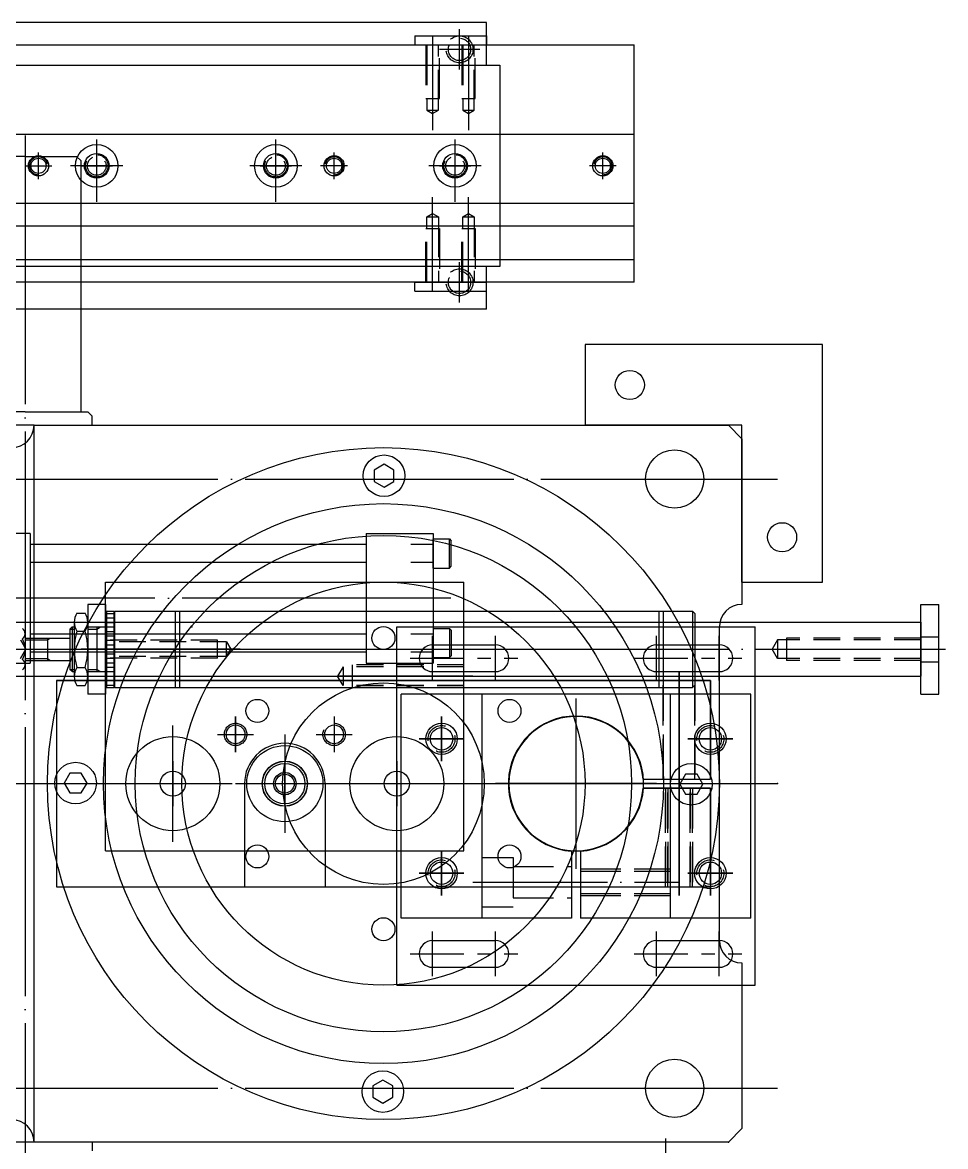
# Model space of a CAD drawing. Extents: x 109 to 2360, y -4282 to -2220.
# Drawn here: x 318 to 730, y -2721 to -2220 of the extents above; entities that cross this region are included whole.
import ezdxf

# ---------------------------------------------------------------- set-up
doc = ezdxf.new("R2010")
doc.units = 0
doc.header["$LTSCALE"] = 6
doc.header["$MEASUREMENT"] = 0
for name, pattern in [('CENTER', [22, 20, -1, 0, -1]), ('CENTER1', [12, 10, -1, 0, -1]), ('CENTER2', [16, 10, -2, 2, -2]), ('CENTER3', [7, 4, -1, 1, -1]), ('DASHED', [4, 3, -1]), ('DASHED2', [3, 2, -1]), ('THIN', [200000, 200000, 0])]:
    doc.linetypes.add(name, pattern=pattern)
for name, color, linetype in [('MH010001', 110, 'CONTINUOUS'), ('MJ02-20X16', 210, 'CONTINUOUS'), ('MJ05A-16X16', 7, 'CONTINUOUS'), ('MJ08-20X16', 12, 'CONTINUOUS'), ('MJ14-8X02', 5, 'CONTINUOUS'), ('MJ19-8X02A', 6, 'CONTINUOUS'), ('MJ19-8X02G', 141, 'CONTINUOUS'), ('MJ23A-16X16', 7, 'CONTINUOUS'), ('MJ8T02', 6, 'CONTINUOUS'), ('MJ8X02', 100, 'CONTINUOUS'), ('ML04-4X1800', 193, 'CONTINUOUS'), ('ML04-4X6000', 74, 'CONTINUOUS'), ('ML05-A6', 7, 'CONTINUOUS'), ('ML06-MSA03A', 93, 'CONTINUOUS'), ('ML08-4X1000', 60, 'CONTINUOUS'), ('ML20-24', 241, 'CONTINUOUS'), ('MLMSA02', 4, 'CONTINUOUS')]:
    doc.layers.add(name, color=color, linetype=linetype)

msp = doc.modelspace()

# ---------------------------------------------------------------- linework, layer by layer
at = {"layer": 'MH010001', "linetype": 'CONTINUOUS'}
for p, q in [((354.67, -2469.35), (514.67, -2469.35)), ((354.67, -2589.35), (354.67, -2469.35)), ((514.67, -2589.35), (514.67, -2469.35)), ((354.67, -2589.35), (514.67, -2589.35))]:
    msp.add_line(p, q, dxfattribs=at)
at = {"layer": 'MH010001', "linetype": 'DASHED2'}
for p, q in [((404.67, -2495.35), (354.67, -2495.35)), ((408.67, -2496.05), (354.67, -2496.05)), ((404.67, -2503.35), (404.67, -2495.35)), ((408.67, -2502.65), (408.67, -2496.05)), ((408.67, -2496.05), (410.58, -2499.35)), ((408.67, -2502.65), (354.67, -2502.65)), ((404.67, -2503.35), (354.67, -2503.35)), ((408.67, -2502.65), (410.58, -2499.35)), ((460.67, -2507.15), (458.25, -2511.35)), ((514.67, -2507.15), (460.67, -2507.15)), ((460.67, -2507.15), (460.67, -2515.55)), ((514.67, -2506.35), (464.67, -2506.35)), ((464.67, -2506.35), (464.67, -2516.35)), ((460.67, -2515.55), (458.25, -2511.35)), ((514.67, -2515.55), (460.67, -2515.55)), ((514.67, -2516.35), (464.67, -2516.35))]:
    msp.add_line(p, q, dxfattribs=at)
at = {"layer": 'MH010001', "linetype": 'CENTER2'}
for p, q in [((414.67, -2499.35), (350.67, -2499.35)), ((518.67, -2511.35), (454.67, -2511.35)), ((384.67, -2585.35), (384.67, -2533.35)), ((484.67, -2585.35), (484.67, -2533.35)), ((358.67, -2559.35), (410.67, -2559.35)), ((458.67, -2559.35), (510.67, -2559.35))]:
    msp.add_line(p, q, dxfattribs=at)
at = {"layer": 'MH010001', "linetype": 'CENTER1'}
msp.add_line((354.67, -2499.35), (514.67, -2499.35), dxfattribs=at)
at = {"layer": 'MH010001', "linetype": 'CENTER3'}
for p, q in [((412.67, -2545.35), (412.67, -2529.35)), ((404.67, -2537.35), (420.67, -2537.35)), ((434.67, -2567.35), (434.67, -2551.35)), ((426.67, -2559.35), (442.67, -2559.35))]:
    msp.add_line(p, q, dxfattribs=at)
at = {"layer": 'MH010001', "linetype": 'DASHED2'}
for centre in [(412.67, -2537.35), (434.67, -2559.35)]:
    msp.add_circle(centre, 5, dxfattribs=at)
at = {"layer": 'MH010001', "linetype": 'CONTINUOUS'}
for centre, radius in [((412.67, -2537.35), 4.2), ((384.67, -2559.35), 21), ((484.67, -2559.35), 21), ((434.67, -2559.35), 4.2)]:
    msp.add_circle(centre, radius, dxfattribs=at)
at = {"layer": 'MJ02-20X16', "linetype": 'CONTINUOUS'}
for p, q in [((624.67, -2513.35), (332.67, -2513.35)), ((332.67, -2513.35), (332.67, -2605.35)), ((624.67, -2557.35), (624.67, -2513.35)), ((594.6, -2557.35), (624.67, -2557.35)), ((624.67, -2561.35), (594.6, -2561.35)), ((624.67, -2605.35), (624.67, -2561.35)), ((332.67, -2605.35), (624.67, -2605.35))]:
    msp.add_line(p, q, dxfattribs=at)
at = {"layer": 'MJ02-20X16', "linetype": 'DASHED'}
for p, q in [((603.67, -2557.35), (603.67, -2513.35)), ((617.67, -2557.35), (617.67, -2513.35)), ((604.67, -2605.35), (604.67, -2561.35)), ((605.67, -2605.35), (605.67, -2561.35)), ((615.67, -2605.35), (615.67, -2561.35)), ((616.67, -2605.35), (616.67, -2561.35))]:
    msp.add_line(p, q, dxfattribs=at)
at = {"layer": 'MJ02-20X16', "linetype": 'CENTER'}
for p, q in [((610.67, -2609.35), (610.67, -2509.35)), ((564.67, -2521.35), (564.67, -2597.35)), ((526.67, -2559.35), (602.67, -2559.35))]:
    msp.add_line(p, q, dxfattribs=at)
at = {"layer": 'MJ02-20X16', "linetype": 'CENTER1'}
for p, q in [((412.67, -2529.35), (412.67, -2545.35)), ((456.67, -2529.35), (456.67, -2545.35)), ((404.67, -2537.35), (420.67, -2537.35)), ((448.67, -2537.35), (464.67, -2537.35)), ((384.67, -2550.35), (384.67, -2568.35)), ((484.67, -2550.35), (484.67, -2568.35)), ((375.67, -2559.35), (393.67, -2559.35)), ((475.67, -2559.35), (493.67, -2559.35))]:
    msp.add_line(p, q, dxfattribs=at)
at = {"layer": 'MJ02-20X16', "linetype": 'DASHED'}
for centre in [(412.67, -2537.35), (456.67, -2537.35)]:
    msp.add_circle(centre, 5, dxfattribs=at)
at = {"layer": 'MJ02-20X16', "linetype": 'CONTINUOUS'}
for centre, radius in [((412.67, -2537.35), 4.2), ((456.67, -2537.35), 4.2), ((384.67, -2559.35), 5.6), ((484.67, -2559.35), 5.6)]:
    msp.add_circle(centre, radius, dxfattribs=at)
msp.add_arc((564.67, -2559.35), 30, 3.8226, 356.1774, dxfattribs=at)
at = {"layer": 'MJ05A-16X16', "linetype": 'CONTINUOUS'}
for p, q in [((718.67, -2479.33), (726.67, -2479.33)), ((718.67, -2519.33), (718.67, -2479.33)), ((726.67, -2519.33), (726.67, -2479.33)), ((718.67, -2519.33), (726.67, -2519.33))]:
    msp.add_line(p, q, dxfattribs=at)
at = {"layer": 'MJ05A-16X16', "linetype": 'DASHED2'}
for p, q in [((718.67, -2493.73), (726.67, -2493.73)), ((718.67, -2504.93), (726.67, -2504.93))]:
    msp.add_line(p, q, dxfattribs=at)
at = {"layer": 'MJ05A-16X16', "linetype": 'CENTER3'}
msp.add_line((715.67, -2499.33), (729.67, -2499.33), dxfattribs=at)
at = {"layer": 'MJ08-20X16', "linetype": 'CONTINUOUS'}
for p, q in [((341.84, -2483.19), (345.5, -2483.19)), ((354.67, -2482.75), (355.07, -2482.35)), ((354.67, -2482.75), (354.67, -2515.95)), ((355.07, -2482.35), (358.27, -2482.35)), ((355.07, -2482.35), (355.07, -2516.35)), ((355.07, -2483.35), (358.27, -2483.35)), ((358.27, -2482.35), (358.67, -2482.75)), ((358.27, -2482.35), (358.27, -2516.35)), ((358.67, -2482.35), (616.67, -2482.35)), ((358.67, -2482.35), (358.67, -2516.35)), ((385.67, -2482.35), (385.67, -2516.35)), ((387.67, -2482.35), (387.67, -2516.35)), ((601.67, -2482.35), (601.67, -2516.35)), ((603.67, -2482.35), (603.67, -2516.35)), ((616.67, -2482.35), (617.67, -2483.35)), ((616.67, -2482.35), (616.67, -2516.35)), ((617.67, -2483.35), (617.67, -2515.35)), ((340.67, -2487.23), (340.67, -2511.48)), ((346.67, -2487.23), (346.67, -2511.48)), ((355.07, -2485.35), (358.27, -2485.35)), ((355.07, -2487.35), (358.27, -2487.35)), ((318.67, -2492.43), (318.67, -2506.28)), ((339.67, -2489.35), (338.67, -2490.35)), ((338.67, -2490.35), (340.67, -2490.35)), ((338.67, -2490.35), (338.67, -2508.35)), ((339.67, -2489.35), (340.67, -2489.35)), ((339.67, -2489.35), (339.67, -2509.35)), ((341.84, -2491.27), (345.5, -2491.27)), ((346.67, -2489.35), (354.67, -2489.35)), ((346.67, -2490.35), (350.67, -2490.35)), ((350.67, -2490.35), (352.4, -2489.35)), ((350.67, -2489.35), (350.67, -2509.35)), ((355.07, -2489.35), (358.27, -2489.35)), ((355.07, -2491.35), (358.27, -2491.35)), ((355.07, -2493.35), (358.27, -2493.35)), ((318.67, -2494.35), (338.67, -2494.35)), ((318.67, -2495.15), (328.67, -2495.15)), ((328.67, -2494.35), (328.67, -2504.35)), ((328.67, -2495.15), (330.06, -2494.35)), ((355.07, -2495.35), (358.27, -2495.35)), ((355.07, -2497.35), (358.27, -2497.35)), ((318.67, -2503.55), (328.67, -2503.55)), ((328.67, -2503.55), (330.06, -2504.35)), ((355.07, -2499.35), (358.27, -2499.35)), ((355.07, -2501.35), (358.27, -2501.35)), ((355.07, -2503.35), (358.27, -2503.35)), ((318.67, -2504.35), (338.67, -2504.35)), ((338.67, -2508.35), (340.67, -2508.35)), ((339.67, -2509.35), (338.67, -2508.35)), ((341.84, -2507.44), (345.5, -2507.44)), ((346.67, -2508.35), (350.67, -2508.35)), ((350.67, -2508.35), (352.4, -2509.35)), ((355.07, -2505.35), (358.27, -2505.35)), ((355.07, -2507.35), (358.27, -2507.35)), ((339.67, -2509.35), (340.67, -2509.35)), ((346.67, -2509.35), (354.67, -2509.35)), ((355.07, -2509.35), (358.27, -2509.35)), ((355.07, -2511.35), (358.27, -2511.35)), ((355.07, -2513.35), (358.27, -2513.35)), ((341.84, -2515.52), (345.5, -2515.52)), ((354.67, -2515.95), (355.07, -2516.35)), ((355.07, -2515.35), (358.27, -2515.35)), ((355.07, -2516.35), (358.27, -2516.35)), ((358.27, -2516.35), (358.67, -2515.95)), ((358.67, -2516.35), (616.67, -2516.35)), ((616.67, -2516.35), (617.67, -2515.35))]:
    msp.add_line(p, q, dxfattribs=at)
at = {"layer": 'MJ08-20X16'}
for p, q in [((296.67, -2499.35), (619.67, -2499.35)), ((434.67, -2540.35), (434.67, -2578.35)), ((415.67, -2559.35), (453.67, -2559.35))]:
    msp.add_line(p, q, dxfattribs=at)
at = {"layer": 'MJ08-20X16', "linetype": 'CONTINUOUS'}
for radius in [17, 10, 9, 5, 4.2]:
    msp.add_circle((434.67, -2559.35), radius, dxfattribs=at)
for centre, radius, start, end in [((348.25, -2487.23), 7.58, 147.7958, 212.2042), ((339.09, -2487.23), 7.58, 327.7957, 32.2041), ((315.77, -2492.43), 2.9, 307.3412, 52.6588), ((369.25, -2499.35), 28.58, 163.5736, 196.4264), ((318.09, -2499.35), 28.58, 343.5735, 16.4264), ((308.77, -2499.35), 9.9, 332.2043, 27.7956), ((315.77, -2506.28), 2.9, 307.3412, 52.6588), ((348.25, -2511.48), 7.58, 147.7957, 212.2041), ((339.09, -2511.48), 7.58, 327.7958, 32.2042)]:
    msp.add_arc(centre, radius, start, end, dxfattribs=at)
for p in [(393.17, -2489.35), (318.67, -2499.35), (340.67, -2499.35), (346.67, -2499.35), (354.67, -2499.35), (434.67, -2559.35)]:
    msp.add_point(p, dxfattribs=at)
at = {"layer": 'MJ14-8X02', "linetype": 'CONTINUOUS'}
for p, q in [((674.7, -2363.35), (568.7, -2363.35)), ((568.7, -2363.35), (568.7, -2399.35)), ((674.7, -2469.35), (674.7, -2363.35)), ((638.7, -2399.35), (568.7, -2399.35)), ((638.7, -2469.35), (638.7, -2399.35)), ((638.7, -2469.35), (674.7, -2469.35))]:
    msp.add_line(p, q, dxfattribs=at)
for centre in [(588.7, -2381.35), (656.7, -2449.35)]:
    msp.add_circle(centre, 6.5, dxfattribs=at)
at = {"layer": 'MJ19-8X02A', "linetype": 'CENTER'}
msp.add_line((604.7, -2717.76), (604.7, -2843.4), dxfattribs=at)
at = {"layer": 'MJ19-8X02G', "linetype": 'CONTINUOUS'}
for p, q in [((524.67, -2219.53), (244.67, -2219.53)), ((524.67, -2238.53), (524.67, -2219.53)), ((250.67, -2238.53), (530.67, -2238.53)), ((530.67, -2238.53), (530.67, -2328.53)), ((530.67, -2328.53), (250.67, -2328.53)), ((524.67, -2347.53), (524.67, -2328.53)), ((524.67, -2347.53), (244.67, -2347.53))]:
    msp.add_line(p, q, dxfattribs=at)
at = {"layer": 'MJ19-8X02G', "linetype": 'CENTER1'}
for p, q in [((512.67, -2240.53), (512.67, -2222.53)), ((521.67, -2231.53), (503.67, -2231.53)), ((350.67, -2290.53), (350.67, -2276.53)), ((430.67, -2290.53), (430.67, -2276.53)), ((510.67, -2290.53), (510.67, -2276.53)), ((343.67, -2283.53), (357.67, -2283.53)), ((423.67, -2283.53), (437.67, -2283.53)), ((503.67, -2283.53), (517.67, -2283.53)), ((512.67, -2344.53), (512.67, -2326.53)), ((521.67, -2335.53), (503.67, -2335.53))]:
    msp.add_line(p, q, dxfattribs=at)
at = {"layer": 'MJ19-8X02G', "linetype": 'DASHED'}
for centre, radius in [((512.67, -2231.53), 6), ((512.67, -2231.53), 5), ((350.67, -2283.53), 5), ((350.67, -2283.53), 4.2), ((430.67, -2283.53), 5), ((430.67, -2283.53), 4.2), ((510.67, -2283.53), 5), ((510.67, -2283.53), 4.2), ((512.67, -2335.53), 6), ((512.67, -2335.53), 5)]:
    msp.add_circle(centre, radius, dxfattribs=at)
at = {"layer": 'MJ23A-16X16', "linetype": 'CONTINUOUS'}
for p, q in [((346.67, -2479.35), (346.67, -2519.35)), ((354.67, -2479.35), (346.67, -2479.35)), ((354.67, -2479.35), (354.67, -2519.35)), ((354.67, -2519.35), (346.67, -2519.35))]:
    msp.add_line(p, q, dxfattribs=at)
at = {"layer": 'MJ23A-16X16', "linetype": 'CENTER3'}
msp.add_line((357.67, -2499.35), (343.67, -2499.35), dxfattribs=at)
at = {"layer": 'MJ8T02', "linetype": 'CONTINUOUS'}
for p, q in [((590.67, -2269.53), (193.67, -2269.53)), ((590.67, -2310.33), (590.67, -2269.53)), ((193.67, -2310.33), (590.67, -2310.33))]:
    msp.add_line(p, q, dxfattribs=at)
at = {"layer": 'MJ8T02', "linetype": 'CENTER1'}
for p, q in [((324.67, -2289.53), (324.67, -2277.53)), ((456.67, -2289.53), (456.67, -2277.53)), ((576.67, -2289.53), (576.67, -2277.53)), ((318.67, -2283.53), (330.67, -2283.53)), ((462.67, -2283.53), (450.67, -2283.53)), ((582.67, -2283.53), (570.67, -2283.53))]:
    msp.add_line(p, q, dxfattribs=at)
at = {"layer": 'MJ8T02', "linetype": 'CONTINUOUS'}
for centre in [(324.67, -2283.53), (456.67, -2283.53), (576.67, -2283.53)]:
    msp.add_circle(centre, 4.5, dxfattribs=at)
at = {"layer": 'MJ8X02'}
for p, q in [((492.67, -2225.53), (524.67, -2225.53)), ((492.67, -2225.53), (492.67, -2229.53)), ((524.67, -2225.53), (524.67, -2229.53)), ((492.67, -2229.53), (524.67, -2229.53)), ((492.67, -2335.53), (524.67, -2335.53)), ((492.67, -2339.53), (492.67, -2335.53)), ((524.67, -2339.53), (524.67, -2335.53)), ((492.67, -2339.53), (524.67, -2339.53))]:
    msp.add_line(p, q, dxfattribs=at)
at = {"layer": 'ML04-4X1800', "linetype": 'CONTINUOUS'}
for p, q in [((642.67, -2519.35), (486.67, -2519.35)), ((486.67, -2619.35), (486.67, -2519.35)), ((522.67, -2519.35), (522.67, -2619.35)), ((606.67, -2519.35), (606.67, -2619.35)), ((642.67, -2619.35), (642.67, -2519.35)), ((562.67, -2589.49), (562.67, -2619.35)), ((566.67, -2589.49), (566.67, -2619.35)), ((562.67, -2619.35), (486.67, -2619.35)), ((642.67, -2619.35), (566.67, -2619.35))]:
    msp.add_line(p, q, dxfattribs=at)
at = {"layer": 'ML04-4X1800', "linetype": 'CENTER'}
for p, q in [((564.67, -2523.35), (564.67, -2595.35)), ((600.67, -2559.35), (528.67, -2559.35))]:
    msp.add_line(p, q, dxfattribs=at)
at = {"layer": 'ML04-4X1800', "linetype": 'CENTER1'}
for p, q in [((504.67, -2549.35), (504.67, -2529.35)), ((624.67, -2549.35), (624.67, -2529.35)), ((514.67, -2539.35), (494.67, -2539.35)), ((634.67, -2539.35), (614.67, -2539.35)), ((504.67, -2609.35), (504.67, -2589.35)), ((624.67, -2609.35), (624.67, -2589.35)), ((514.67, -2599.35), (494.67, -2599.35)), ((634.67, -2599.35), (614.67, -2599.35)), ((518.67, -2603.35), (610.67, -2603.35))]:
    msp.add_line(p, q, dxfattribs=at)
at = {"layer": 'ML04-4X1800', "linetype": 'DASHED'}
for p, q in [((522.67, -2592.35), (536.67, -2592.35)), ((536.67, -2592.35), (536.67, -2614.35)), ((536.67, -2596.35), (562.67, -2596.35)), ((566.67, -2597.35), (606.67, -2597.35)), ((566.67, -2598.35), (606.67, -2598.35)), ((566.67, -2608.35), (606.67, -2608.35)), ((566.67, -2609.35), (606.67, -2609.35)), ((522.67, -2614.35), (536.67, -2614.35)), ((536.67, -2610.35), (562.67, -2610.35))]:
    msp.add_line(p, q, dxfattribs=at)
at = {"layer": 'ML04-4X1800', "linetype": 'CONTINUOUS'}
for centre in [(504.67, -2539.35), (624.67, -2539.35), (504.67, -2599.35), (624.67, -2599.35)]:
    msp.add_circle(centre, 7, dxfattribs=at)
msp.add_arc((564.67, -2559.35), 30.2, 273.7972, 266.2028, dxfattribs=at)
at = {"layer": 'ML04-4X6000', "linetype": 'CENTER'}
for p, q in [((318.7, -2269.96), (318.7, -2845.08)), ((152.7, -2423.35), (654.7, -2423.35)), ((152.7, -2559.35), (654.7, -2559.35)), ((152.7, -2695.35), (654.7, -2695.35))]:
    msp.add_line(p, q, dxfattribs=at)
at = {"layer": 'ML04-4X6000', "linetype": 'CONTINUOUS'}
for p, q in [((318.7, -2279.35), (295.7, -2279.35)), ((318.7, -2279.35), (341.7, -2279.35)), ((343.7, -2281.35), (341.7, -2279.35)), ((343.7, -2393.35), (343.7, -2281.35)), ((318.7, -2393.35), (290.7, -2393.35)), ((318.7, -2393.35), (346.7, -2393.35)), ((346.7, -2393.35), (348.7, -2395.35)), ((348.7, -2399.35), (348.7, -2395.35)), ((322.7, -2399.35), (242.7, -2399.35)), ((322.7, -2399.35), (632.7, -2399.35)), ((322.7, -2719.35), (322.7, -2399.35)), ((638.7, -2405.35), (632.7, -2399.35)), ((638.7, -2405.35), (638.7, -2479.35)), ((628.7, -2629.35), (628.7, -2489.35)), ((638.7, -2639.35), (638.7, -2713.35)), ((638.7, -2713.35), (632.7, -2719.35)), ((322.7, -2719.35), (242.7, -2719.35)), ((632.7, -2719.35), (322.7, -2719.35)), ((348.7, -2719.35), (348.7, -2723.35))]:
    msp.add_line(p, q, dxfattribs=at)
for points in [[(483.38, -2419.33), (478.96, -2416.78), (474.53, -2419.33), (474.53, -2424.44), (478.96, -2426.99), (483.38, -2424.44)], [(338.68, -2554.67), (336.12, -2559.1), (338.68, -2563.52), (343.78, -2563.52), (346.34, -2559.1), (343.78, -2554.67)], [(618.72, -2564.03), (621.28, -2559.61), (618.72, -2555.19), (613.62, -2555.19), (611.06, -2559.61), (613.62, -2564.03)], [(474.02, -2699.38), (478.44, -2701.93), (482.86, -2699.38), (482.86, -2694.27), (478.44, -2691.72), (474.02, -2694.27)]]:
    msp.add_lwpolyline(points, close=True, dxfattribs=at)
for centre, radius in [((478.7, -2559.35), 150), ((478.96, -2421.88), 9.29), ((608.7, -2423.35), 13), ((478.7, -2559.35), 125), ((478.7, -2559.35), 110.8), ((478.7, -2559.35), 90), ((478.7, -2494.35), 5.13), ((478.7, -2559.35), 45), ((422.41, -2526.85), 5.13), ((534.99, -2526.85), 5.13), ((341.23, -2559.1), 9.29), ((616.17, -2559.61), 9.29), ((422.41, -2591.85), 5.13), ((534.99, -2591.85), 5.13), ((478.7, -2624.35), 5.13), ((608.7, -2695.35), 13), ((478.44, -2696.82), 9.29)]:
    msp.add_circle(centre, radius, dxfattribs=at)
for centre, start, end in [((312.7, -2399.35), 270, 0), ((638.7, -2489.35), 90, 180), ((638.7, -2629.35), 180, 270), ((312.7, -2719.35), 0, 90)]:
    msp.add_arc(centre, 10, start, end, dxfattribs=at)
for p in [(654.7, -2559.35), (632.7, -2719.35)]:
    msp.add_point(p, dxfattribs=at)
at = {"layer": 'ML05-A6', "linetype": 'CONTINUOUS'}
for p, q in [((252.67, -2487.33), (718.67, -2487.33)), ((718.67, -2487.33), (718.67, -2511.33)), ((252.67, -2511.33), (718.67, -2511.33))]:
    msp.add_line(p, q, dxfattribs=at)
at = {"layer": 'ML05-A6', "linetype": 'DASHED2'}
for p, q in [((316.67, -2495.13), (319.1, -2499.33)), ((654.67, -2495.13), (652.25, -2499.33)), ((718.67, -2495.13), (654.67, -2495.13)), ((654.67, -2495.13), (654.67, -2503.53)), ((718.67, -2494.33), (658.67, -2494.33)), ((658.67, -2494.33), (658.67, -2504.33)), ((316.67, -2503.53), (319.1, -2499.33)), ((654.67, -2503.53), (652.25, -2499.33)), ((718.67, -2503.53), (654.67, -2503.53)), ((718.67, -2504.33), (658.67, -2504.33))]:
    msp.add_line(p, q, dxfattribs=at)
at = {"layer": 'ML05-A6', "linetype": 'CENTER'}
msp.add_line((248.67, -2499.33), (722.67, -2499.33), dxfattribs=at)
at = {"layer": 'ML06-MSA03A', "linetype": 'CONTINUOUS'}
for p, q in [((484.67, -2489.35), (644.67, -2489.35)), ((484.67, -2649.35), (484.67, -2489.35)), ((644.67, -2649.35), (644.67, -2489.35)), ((500.67, -2497.35), (528.67, -2497.35)), ((600.67, -2497.35), (628.67, -2497.35)), ((500.67, -2509.35), (528.67, -2509.35)), ((600.67, -2509.35), (628.67, -2509.35)), ((500.67, -2629.35), (528.67, -2629.35)), ((600.67, -2629.35), (628.67, -2629.35)), ((500.67, -2641.35), (528.67, -2641.35)), ((600.67, -2641.35), (628.67, -2641.35)), ((484.67, -2649.35), (644.67, -2649.35))]:
    msp.add_line(p, q, dxfattribs=at)
at = {"layer": 'ML06-MSA03A', "linetype": 'CENTER3'}
for p, q in [((500.67, -2513.35), (500.67, -2493.35)), ((528.67, -2513.35), (528.67, -2493.35)), ((600.67, -2513.35), (600.67, -2493.35)), ((628.67, -2513.35), (628.67, -2493.35)), ((490.67, -2503.35), (538.67, -2503.35)), ((590.67, -2503.35), (638.67, -2503.35)), ((504.67, -2529.35), (504.67, -2549.35)), ((624.67, -2529.35), (624.67, -2549.35)), ((494.67, -2539.35), (514.67, -2539.35)), ((614.67, -2539.35), (634.67, -2539.35)), ((504.67, -2589.35), (504.67, -2609.35)), ((624.67, -2589.35), (624.67, -2609.35)), ((494.67, -2599.35), (514.67, -2599.35)), ((614.67, -2599.35), (634.67, -2599.35)), ((500.67, -2645.35), (500.67, -2625.35)), ((528.67, -2645.35), (528.67, -2625.35)), ((600.67, -2645.35), (600.67, -2625.35)), ((628.67, -2645.35), (628.67, -2625.35)), ((490.67, -2635.35), (538.67, -2635.35)), ((590.67, -2635.35), (638.67, -2635.35))]:
    msp.add_line(p, q, dxfattribs=at)
at = {"layer": 'ML06-MSA03A', "linetype": 'DASHED2'}
for centre in [(504.67, -2539.35), (624.67, -2539.35), (504.67, -2599.35), (624.67, -2599.35)]:
    msp.add_circle(centre, 6, dxfattribs=at)
at = {"layer": 'ML06-MSA03A', "linetype": 'CONTINUOUS'}
for centre in [(504.67, -2539.35), (624.67, -2539.35), (504.67, -2599.35), (624.67, -2599.35)]:
    msp.add_circle(centre, 5, dxfattribs=at)
for centre, start, end in [((500.67, -2503.35), 90, 270), ((528.67, -2503.35), 270, 90), ((600.67, -2503.35), 90, 270), ((628.67, -2503.35), 270, 90), ((500.67, -2635.35), 90, 270), ((528.67, -2635.35), 270, 90), ((600.67, -2635.35), 90, 270), ((628.67, -2635.35), 270, 90)]:
    msp.add_arc(centre, 6, start, end, dxfattribs=at)
at = {"layer": 'ML08-4X1000', "linetype": 'CONTINUOUS'}
for p, q in [((320.93, -2447.6), (276.93, -2447.6)), ((320.93, -2447.6), (320.93, -2505.6)), ((470.93, -2447.6), (470.93, -2505.6)), ((470.93, -2447.6), (500.93, -2447.6)), ((500.93, -2447.6), (500.93, -2505.6)), ((470.93, -2452.6), (320.93, -2452.6)), ((500.93, -2452.6), (490.93, -2452.6)), ((500.93, -2463.1), (500.93, -2450.1)), ((500.93, -2450.1), (508.13, -2450.1)), ((508.13, -2463.1), (508.13, -2450.1)), ((508.13, -2450.1), (508.93, -2450.9)), ((508.93, -2462.3), (508.93, -2450.9)), ((470.93, -2460.6), (320.93, -2460.6)), ((500.93, -2460.6), (490.93, -2460.6)), ((500.93, -2463.1), (508.13, -2463.1)), ((508.13, -2463.1), (508.93, -2462.3)), ((470.93, -2492.6), (320.93, -2492.6)), ((500.93, -2492.6), (490.93, -2492.6)), ((500.93, -2490.1), (500.93, -2503.1)), ((500.93, -2490.1), (508.13, -2490.1)), ((508.13, -2490.1), (508.13, -2503.1)), ((508.13, -2490.1), (508.93, -2490.9)), ((508.93, -2490.9), (508.93, -2502.3)), ((470.93, -2500.6), (320.93, -2500.6)), ((500.93, -2500.6), (490.93, -2500.6)), ((500.93, -2503.1), (508.13, -2503.1)), ((508.13, -2503.1), (508.93, -2502.3)), ((276.93, -2505.6), (320.93, -2505.6)), ((470.93, -2505.6), (500.93, -2505.6))]:
    msp.add_line(p, q, dxfattribs=at)
at = {"layer": 'ML08-4X1000', "linetype": 'CENTER'}
msp.add_line((508.78, -2476.6), (205.25, -2476.6), dxfattribs=at)
at = {"layer": 'ML20-24', "linetype": 'CONTINUOUS'}
for p, q in [((332.67, -2513.35), (624.67, -2513.35)), ((332.67, -2513.35), (332.67, -2605.35)), ((624.67, -2513.35), (624.67, -2557.35)), ((594.6, -2557.35), (624.67, -2557.35)), ((416.67, -2559.35), (416.67, -2605.35)), ((452.67, -2559.35), (452.67, -2605.35)), ((594.6, -2561.35), (624.67, -2561.35)), ((624.67, -2561.35), (624.67, -2605.35)), ((332.67, -2605.35), (624.67, -2605.35))]:
    msp.add_line(p, q, dxfattribs=at)
at = {"layer": 'ML20-24', "linetype": 'DASHED'}
for p, q in [((603.67, -2513.35), (603.67, -2557.35)), ((617.67, -2513.35), (617.67, -2557.35)), ((604.67, -2561.35), (604.67, -2605.35)), ((605.67, -2561.35), (605.67, -2605.35)), ((615.67, -2561.35), (615.67, -2605.35)), ((616.67, -2561.35), (616.67, -2605.35))]:
    msp.add_line(p, q, dxfattribs=at)
at = {"layer": 'ML20-24', "linetype": 'CENTER'}
for p, q in [((610.67, -2509.35), (610.67, -2609.35)), ((564.67, -2521.35), (564.67, -2597.35)), ((526.67, -2559.35), (602.67, -2559.35))]:
    msp.add_line(p, q, dxfattribs=at)
at = {"layer": 'ML20-24', "linetype": 'CENTER1'}
for p, q in [((412.67, -2529.35), (412.67, -2545.35)), ((456.67, -2529.35), (456.67, -2545.35)), ((434.67, -2537.35), (434.67, -2581.35)), ((448.67, -2537.35), (464.67, -2537.35)), ((384.67, -2549.35), (384.67, -2569.35)), ((484.67, -2549.35), (484.67, -2569.35)), ((374.67, -2559.35), (394.67, -2559.35)), ((412.67, -2559.35), (456.67, -2559.35)), ((474.67, -2559.35), (494.67, -2559.35))]:
    msp.add_line(p, q, dxfattribs=at)
at = {"layer": 'ML20-24', "linetype": 'CENTER3'}
msp.add_line((404.67, -2537.35), (420.67, -2537.35), dxfattribs=at)
at = {"layer": 'ML20-24', "linetype": 'DASHED'}
for centre in [(412.67, -2537.35), (456.67, -2537.35)]:
    msp.add_circle(centre, 5, dxfattribs=at)
at = {"layer": 'ML20-24', "linetype": 'CONTINUOUS'}
for centre, radius in [((412.67, -2537.35), 4.2), ((456.67, -2537.35), 4.2), ((434.67, -2559.35), 10.1), ((384.67, -2559.35), 5.6), ((484.67, -2559.35), 5.6)]:
    msp.add_circle(centre, radius, dxfattribs=at)
for centre, radius, start, end in [((564.67, -2559.35), 30, 3.8226, 356.1774), ((434.67, -2559.35), 18, 0, 180)]:
    msp.add_arc(centre, radius, start, end, dxfattribs=at)
at = {"layer": 'MLMSA02', "linetype": 'CENTER'}
for p, q in [((500.67, -2225.53), (500.67, -2267.53)), ((516.68, -2225.53), (516.68, -2267.53)), ((500.67, -2339.53), (500.67, -2297.53)), ((516.68, -2339.53), (516.68, -2297.53))]:
    msp.add_line(p, q, dxfattribs=at)
at = {"layer": 'MLMSA02', "linetype": 'CONTINUOUS'}
for p, q in [((157.67, -2229.53), (590.67, -2229.53)), ((590.67, -2269.53), (590.67, -2229.53)), ((590.67, -2335.53), (590.67, -2269.53)), ((590.67, -2300.33), (169.67, -2300.33)), ((590.67, -2325.52), (169.67, -2325.52)), ((590.67, -2335.53), (157.67, -2335.53))]:
    msp.add_line(p, q, dxfattribs=at)
at = {"layer": 'MLMSA02', "linetype": 'DASHED'}
for p, q in [((497.67, -2229.53), (497.67, -2253.53)), ((498.07, -2229.53), (498.07, -2258.73)), ((503.27, -2258.73), (503.27, -2229.53)), ((503.67, -2253.53), (503.67, -2229.53)), ((513.68, -2229.53), (513.68, -2253.53)), ((514.08, -2229.53), (514.08, -2258.73)), ((519.28, -2258.73), (519.28, -2229.53)), ((519.68, -2253.53), (519.68, -2229.53)), ((497.67, -2253.53), (503.67, -2253.53)), ((513.68, -2253.53), (519.68, -2253.53)), ((498.07, -2258.73), (500.67, -2260.23)), ((498.07, -2258.73), (503.27, -2258.73)), ((500.67, -2260.23), (503.27, -2258.73)), ((514.08, -2258.73), (519.28, -2258.73)), ((514.08, -2258.73), (516.68, -2260.23)), ((516.68, -2260.23), (519.28, -2258.73)), ((498.07, -2306.33), (500.67, -2304.82)), ((498.07, -2335.53), (498.07, -2306.33)), ((498.07, -2306.33), (503.27, -2306.33)), ((500.67, -2304.82), (503.27, -2306.33)), ((503.27, -2306.33), (503.27, -2335.53)), ((514.08, -2306.33), (516.68, -2304.82)), ((514.08, -2306.33), (519.28, -2306.33)), ((514.08, -2335.53), (514.08, -2306.33)), ((516.68, -2304.82), (519.28, -2306.33)), ((519.28, -2306.33), (519.28, -2335.53)), ((497.67, -2311.53), (503.67, -2311.53)), ((497.67, -2335.53), (497.67, -2311.53)), ((503.67, -2311.53), (503.67, -2335.53)), ((513.68, -2311.53), (519.68, -2311.53)), ((513.68, -2335.53), (513.68, -2311.53)), ((519.68, -2311.53), (519.68, -2335.53))]:
    msp.add_line(p, q, dxfattribs=at)
at = {"layer": 'MLMSA02', "linetype": 'CENTER1'}
for p, q in [((350.67, -2299.55), (350.67, -2271.73)), ((430.67, -2299.55), (430.67, -2271.73)), ((510.67, -2299.55), (510.67, -2271.73)), ((324.68, -2289.53), (324.67, -2277.53)), ((456.66, -2289.53), (456.67, -2277.53)), ((576.66, -2289.53), (576.67, -2277.53)), ((318.67, -2283.54), (330.67, -2283.53)), ((362.33, -2283.53), (338.98, -2283.53)), ((442.33, -2283.53), (418.98, -2283.53)), ((462.67, -2283.54), (450.67, -2283.53)), ((522.33, -2283.53), (498.98, -2283.53)), ((582.67, -2283.54), (570.67, -2283.53))]:
    msp.add_line(p, q, dxfattribs=at)
at = {"layer": 'MLMSA02', "linetype": 'CONTINUOUS'}
for centre, radius in [((350.67, -2283.53), 9.5), ((350.67, -2283.53), 5.5), ((430.67, -2283.53), 9.5), ((430.67, -2283.53), 5.5), ((510.67, -2283.53), 9.5), ((510.67, -2283.53), 5.5), ((324.67, -2283.53), 3.4), ((456.67, -2283.53), 3.4), ((576.67, -2283.53), 3.4)]:
    msp.add_circle(centre, radius, dxfattribs=at)
at = {"layer": 'MLMSA02', "linetype": 'THIN'}
for centre, start, end in [((324.67, -2283.53), 10.0913, 270.0913), ((456.67, -2283.53), 269.9087, 169.9087), ((576.67, -2283.53), 269.9087, 169.9087)]:
    msp.add_arc(centre, 4, start, end, dxfattribs=at)

doc.saveas('drawing.dxf')
